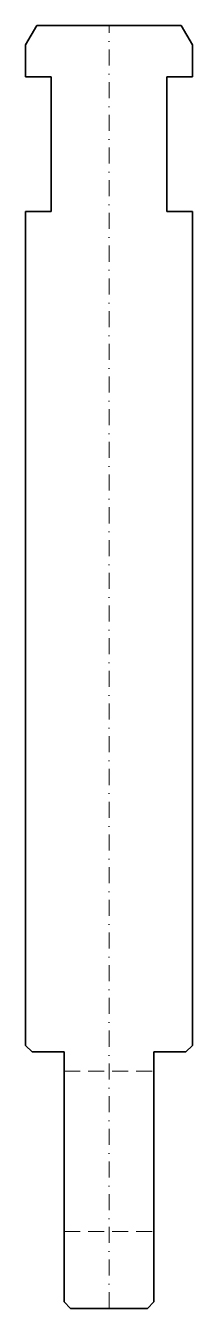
# Model space of a CAD drawing. Header units: millimetres. Extents: x -13 to 13, y 0 to 200.
import ezdxf

# ---------------------------------------------------------------- set-up
doc = ezdxf.new("R2010")
doc.units = ezdxf.units.MM
doc.header["$LTSCALE"] = 5
for name, pattern in [('AUSGEZOGEN', [0]), ('DASHDOT', [1, 0.5, -0.25, 0, -0.25]), ('DASHED', [0.75, 0.5, -0.25])]:
    doc.linetypes.add(name, pattern=pattern)
doc.layers.add('2', color=7, linetype='Continuous')

msp = doc.modelspace()

# ---------------------------------------------------------------- linework, layer by layer
at = {"layer": '2', "color": 7, "linetype": 'AUSGEZOGEN', "lineweight": 35}
for p, q in [((-11.27, 200), (-13, 197)), ((11.27, 200), (-11.27, 200)), ((13, 197), (11.27, 200)), ((-13, 197), (-13, 192)), ((13, 192), (13, 197)), ((-13, 192), (-9, 192)), ((-9, 192), (-9, 171)), ((9, 171), (9, 192)), ((9, 192), (13, 192)), ((-9, 171), (-13, 171)), ((-13, 171), (-13, 41)), ((13, 171), (9, 171)), ((13, 41), (13, 171)), ((-13, 41), (-12, 40)), ((-12, 40), (-7, 40)), ((7, 40), (12, 40)), ((12, 40), (13, 41)), ((-7, 40), (-7, 1)), ((7, 1), (7, 40)), ((-7, 1), (-6, 0)), ((-6, 0), (6, 0)), ((6, 0), (7, 1))]:
    msp.add_line(p, q, dxfattribs=at)
at = {"layer": '2', "color": 7, "linetype": 'DASHDOT', "lineweight": 18}
msp.add_line((0, 0), (0, 200), dxfattribs=at)
at = {"layer": '2', "color": 7, "linetype": 'DASHED', "lineweight": 18}
for p, q in [((-7, 37), (7, 37)), ((-7, 12), (7, 12))]:
    msp.add_line(p, q, dxfattribs=at)

doc.saveas('drawing.dxf')
